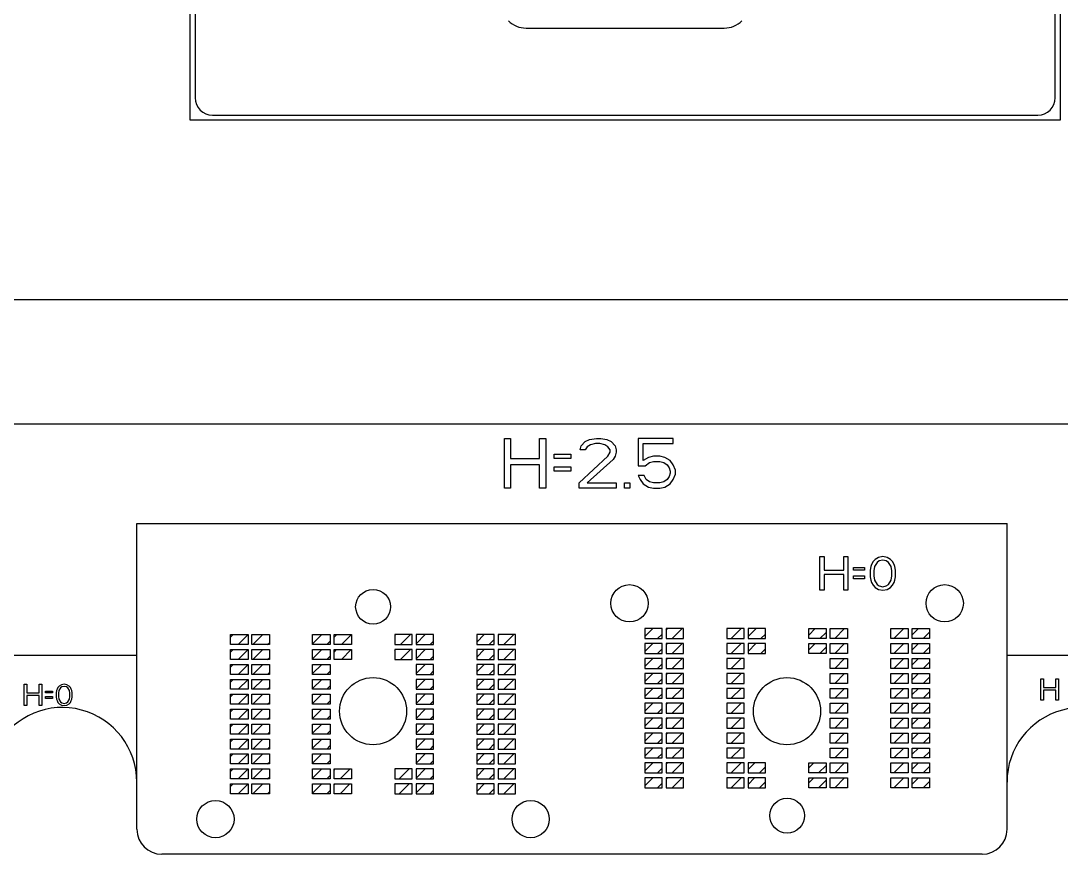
# Model space of a CAD drawing. Header units: millimetres. Extents: x 0 to 420, y 0 to 297.
# Drawn here: x 121.19 to 163.04, y 127.96 to 161.47 of the extents above; entities that cross this region are included whole.
import ezdxf

# ---------------------------------------------------------------- set-up
doc = ezdxf.new("R2010")
doc.units = ezdxf.units.MM
doc.header["$LTSCALE"] = 23.1
doc.layers.add('ASSEM_MEM', color=7, linetype='CONTINUOUS')

msp = doc.modelspace()

# ---------------------------------------------------------------- linework, layer by layer
at = {"layer": 'ASSEM_MEM', "color": 7, "linetype": 'CONTINUOUS'}
for p, q in [((128, 157.475), (128, 192.475)), ((163, 192.475), (163, 157.475)), ((162.8, 158.375), (162.8, 191.575)), ((128.2, 189.986), (128.2, 158.375)), ((141.514, 161.175), (149.487, 161.175)), ((163, 157.475), (128, 157.475)), ((128.9, 157.675), (162.1, 157.675)), ((125.86, 128.955), (125.86, 130.481)), ((160.86, 128.955), (160.86, 130.481)), ((159.86, 127.955), (126.86, 127.955))]:
    msp.add_line(p, q, dxfattribs=at)
at = {"layer": 'ASSEM_MEM', "color": 4, "linetype": 'CONTINUOUS'}
for p, q in [((111.36, 150.255), (181.36, 150.255)), ((120.26, 145.255), (166.46, 145.255)), ((140.644, 144.678), (140.894, 144.678)), ((140.644, 142.678), (140.644, 144.678)), ((140.894, 144.678), (140.894, 143.87)), ((142.06, 144.678), (142.31, 144.678)), ((142.06, 143.87), (142.06, 144.678)), ((142.31, 144.678), (142.31, 142.678)), ((143.685, 144.21), (143.727, 144.381)), ((143.727, 144.381), (143.894, 144.551)), ((143.894, 144.551), (144.06, 144.636)), ((144.102, 144.423), (143.977, 144.338)), ((144.06, 144.636), (144.352, 144.678)), ((144.31, 144.466), (144.102, 144.423)), ((144.477, 144.466), (144.31, 144.466)), ((144.352, 144.678), (144.519, 144.678)), ((144.685, 144.423), (144.477, 144.466)), ((144.519, 144.678), (144.769, 144.636)), ((144.81, 144.338), (144.685, 144.423)), ((144.769, 144.636), (144.935, 144.551)), ((144.935, 144.551), (145.102, 144.381)), ((145.102, 144.381), (145.144, 144.21)), ((147.435, 144.678), (146.019, 144.678)), ((146.019, 144.678), (146.019, 143.572)), ((146.227, 144.466), (147.435, 144.466)), ((146.227, 143.785), (146.227, 144.466)), ((147.435, 144.466), (147.435, 144.678)), ((142.644, 144.04), (143.31, 144.04)), ((142.644, 143.87), (142.644, 144.04)), ((143.31, 144.04), (143.31, 143.87)), ((143.894, 144.21), (143.685, 144.21)), ((143.977, 144.338), (143.894, 144.21)), ((144.894, 144.21), (144.81, 144.338)), ((144.81, 143.955), (144.894, 144.125)), ((144.894, 144.125), (144.894, 144.21)), ((145.144, 144.125), (145.102, 143.955)), ((145.144, 144.21), (145.144, 144.125)), ((140.894, 143.87), (142.06, 143.87)), ((142.06, 143.615), (140.894, 143.615)), ((140.894, 143.615), (140.894, 142.678)), ((142.06, 142.678), (142.06, 143.615)), ((143.31, 143.87), (142.644, 143.87)), ((143.644, 142.891), (144.81, 143.955)), ((145.019, 143.827), (143.977, 142.891)), ((145.102, 143.955), (145.019, 143.827)), ((146.019, 143.572), (146.31, 143.572)), ((146.435, 143.912), (146.227, 143.785)), ((146.31, 143.572), (146.477, 143.7)), ((146.644, 143.955), (146.435, 143.912)), ((146.477, 143.7), (146.644, 143.742)), ((146.894, 143.955), (146.644, 143.955)), ((146.644, 143.742), (146.894, 143.742)), ((147.102, 143.912), (146.894, 143.955)), ((146.894, 143.742), (147.06, 143.7)), ((147.06, 143.7), (147.185, 143.615)), ((147.31, 143.785), (147.102, 143.912)), ((147.185, 143.615), (147.269, 143.487)), ((147.435, 143.615), (147.31, 143.785)), ((147.519, 143.402), (147.435, 143.615)), ((142.644, 143.529), (143.31, 143.529)), ((142.644, 143.359), (142.644, 143.529)), ((143.31, 143.359), (142.644, 143.359)), ((143.31, 143.529), (143.31, 143.359)), ((146.269, 143.189), (146.019, 143.189)), ((146.019, 143.189), (146.102, 143.019)), ((146.352, 143.019), (146.269, 143.189)), ((147.269, 143.146), (147.185, 143.019)), ((147.269, 143.487), (147.31, 143.359)), ((147.31, 143.274), (147.269, 143.146)), ((147.31, 143.359), (147.31, 143.274)), ((147.435, 143.019), (147.519, 143.232)), ((147.519, 143.232), (147.519, 143.402)), ((143.644, 142.678), (143.644, 142.891)), ((143.977, 142.891), (145.144, 142.891)), ((145.144, 142.891), (145.144, 142.678)), ((145.477, 142.891), (145.685, 142.891)), ((145.477, 142.678), (145.477, 142.891)), ((145.685, 142.891), (145.685, 142.678)), ((146.102, 143.019), (146.227, 142.849)), ((146.227, 142.849), (146.435, 142.721)), ((146.477, 142.934), (146.352, 143.019)), ((146.435, 142.721), (146.644, 142.678)), ((146.644, 142.891), (146.477, 142.934)), ((146.894, 142.891), (146.644, 142.891)), ((147.06, 142.934), (146.894, 142.891)), ((146.894, 142.678), (147.102, 142.721)), ((147.185, 143.019), (147.06, 142.934)), ((147.102, 142.721), (147.31, 142.849)), ((147.31, 142.849), (147.435, 143.019)), ((140.894, 142.678), (140.644, 142.678)), ((142.31, 142.678), (142.06, 142.678)), ((145.144, 142.678), (143.644, 142.678)), ((145.685, 142.678), (145.477, 142.678)), ((146.644, 142.678), (146.894, 142.678)), ((125.86, 141.255), (160.86, 141.255)), ((125.86, 130.481), (125.86, 141.255)), ((160.86, 130.481), (160.86, 141.255)), ((146.985, 137.025), (146.285, 137.025)), ((146.285, 137.025), (146.285, 136.625)), ((146.985, 136.625), (146.985, 137.025)), ((147.845, 137.025), (147.145, 137.025)), ((147.145, 137.025), (147.145, 136.625)), ((147.845, 136.625), (147.845, 137.025)), ((150.285, 137.025), (149.585, 137.025)), ((149.585, 137.025), (149.585, 136.625)), ((150.285, 136.625), (150.285, 137.025)), ((151.145, 137.025), (150.445, 137.025)), ((150.445, 137.025), (150.445, 136.625)), ((151.145, 136.625), (151.145, 137.025)), ((152.885, 137.025), (153.585, 137.025)), ((152.885, 136.625), (152.885, 137.025)), ((153.585, 137.025), (153.585, 136.625)), ((153.745, 137.025), (154.445, 137.025)), ((153.745, 136.625), (153.745, 137.025)), ((154.445, 137.025), (154.445, 136.625)), ((156.185, 137.025), (156.885, 137.025)), ((156.185, 136.625), (156.185, 137.025)), ((156.885, 137.025), (156.885, 136.625)), ((157.045, 137.025), (157.745, 137.025)), ((157.045, 136.625), (157.045, 137.025)), ((157.745, 137.025), (157.745, 136.625)), ((129.63, 136.785), (130.33, 136.785)), ((129.63, 136.385), (129.63, 136.785)), ((130.33, 136.785), (130.33, 136.385)), ((130.49, 136.785), (131.19, 136.785)), ((130.49, 136.385), (130.49, 136.785)), ((131.19, 136.785), (131.19, 136.385)), ((132.93, 136.785), (133.63, 136.785)), ((132.93, 136.385), (132.93, 136.785)), ((133.63, 136.785), (133.63, 136.385)), ((133.79, 136.785), (134.49, 136.785)), ((133.79, 136.385), (133.79, 136.785)), ((134.49, 136.785), (134.49, 136.385)), ((136.93, 136.785), (136.23, 136.785)), ((136.23, 136.785), (136.23, 136.385)), ((136.93, 136.385), (136.93, 136.785)), ((137.79, 136.785), (137.09, 136.785)), ((137.09, 136.785), (137.09, 136.385)), ((137.79, 136.385), (137.79, 136.785)), ((140.23, 136.785), (139.53, 136.785)), ((139.53, 136.785), (139.53, 136.385)), ((140.23, 136.385), (140.23, 136.785)), ((141.09, 136.785), (140.39, 136.785)), ((140.39, 136.785), (140.39, 136.385)), ((141.09, 136.385), (141.09, 136.785)), ((146.285, 136.625), (146.985, 136.625)), ((147.145, 136.625), (147.845, 136.625)), ((149.585, 136.625), (150.285, 136.625)), ((150.445, 136.625), (151.145, 136.625)), ((153.585, 136.625), (152.885, 136.625)), ((154.445, 136.625), (153.745, 136.625)), ((156.885, 136.625), (156.185, 136.625)), ((157.745, 136.625), (157.045, 136.625)), ((130.33, 136.385), (129.63, 136.385)), ((129.63, 136.185), (130.33, 136.185)), ((129.63, 135.785), (129.63, 136.185)), ((130.33, 136.185), (130.33, 135.785)), ((131.19, 136.385), (130.49, 136.385)), ((130.49, 136.185), (131.19, 136.185)), ((130.49, 135.785), (130.49, 136.185)), ((131.19, 136.185), (131.19, 135.785)), ((133.63, 136.385), (132.93, 136.385)), ((132.93, 136.185), (133.63, 136.185)), ((132.93, 135.785), (132.93, 136.185)), ((133.63, 136.185), (133.63, 135.785)), ((134.49, 136.385), (133.79, 136.385)), ((133.79, 136.185), (134.49, 136.185)), ((133.79, 135.785), (133.79, 136.185)), ((134.49, 136.185), (134.49, 135.785)), ((136.23, 136.385), (136.93, 136.385)), ((136.93, 136.185), (136.23, 136.185)), ((136.23, 136.185), (136.23, 135.785)), ((136.93, 135.785), (136.93, 136.185)), ((137.09, 136.385), (137.79, 136.385)), ((137.79, 136.185), (137.09, 136.185)), ((137.09, 136.185), (137.09, 135.785)), ((137.79, 135.785), (137.79, 136.185)), ((139.53, 136.385), (140.23, 136.385)), ((140.23, 136.185), (139.53, 136.185)), ((139.53, 136.185), (139.53, 135.785)), ((140.23, 135.785), (140.23, 136.185)), ((140.39, 136.385), (141.09, 136.385)), ((141.09, 136.185), (140.39, 136.185)), ((140.39, 136.185), (140.39, 135.785)), ((141.09, 135.785), (141.09, 136.185)), ((146.985, 136.425), (146.285, 136.425)), ((146.285, 136.425), (146.285, 136.025)), ((146.285, 136.025), (146.985, 136.025)), ((146.985, 136.025), (146.985, 136.425)), ((147.845, 136.425), (147.145, 136.425)), ((147.145, 136.425), (147.145, 136.025)), ((147.145, 136.025), (147.845, 136.025)), ((147.845, 136.025), (147.845, 136.425)), ((150.285, 136.425), (149.585, 136.425)), ((149.585, 136.425), (149.585, 136.025)), ((149.585, 136.025), (150.285, 136.025)), ((150.285, 136.025), (150.285, 136.425)), ((151.145, 136.425), (150.445, 136.425)), ((150.445, 136.425), (150.445, 136.025)), ((150.445, 136.025), (151.145, 136.025)), ((151.145, 136.025), (151.145, 136.425)), ((152.885, 136.425), (153.585, 136.425)), ((152.885, 136.025), (152.885, 136.425)), ((153.585, 136.025), (152.885, 136.025)), ((153.585, 136.425), (153.585, 136.025)), ((153.745, 136.425), (154.445, 136.425)), ((153.745, 136.025), (153.745, 136.425)), ((154.445, 136.025), (153.745, 136.025)), ((154.445, 136.425), (154.445, 136.025)), ((156.185, 136.425), (156.885, 136.425)), ((156.185, 136.025), (156.185, 136.425)), ((156.885, 136.025), (156.185, 136.025)), ((156.885, 136.425), (156.885, 136.025)), ((157.045, 136.425), (157.745, 136.425)), ((157.045, 136.025), (157.045, 136.425)), ((157.745, 136.025), (157.045, 136.025)), ((157.745, 136.425), (157.745, 136.025)), ((114.071, 135.955), (125.86, 135.955)), ((130.33, 135.785), (129.63, 135.785)), ((131.19, 135.785), (130.49, 135.785)), ((133.63, 135.785), (132.93, 135.785)), ((134.49, 135.785), (133.79, 135.785)), ((136.23, 135.785), (136.93, 135.785)), ((137.09, 135.785), (137.79, 135.785)), ((139.53, 135.785), (140.23, 135.785)), ((140.39, 135.785), (141.09, 135.785)), ((146.985, 135.825), (146.285, 135.825)), ((146.285, 135.825), (146.285, 135.425)), ((146.985, 135.425), (146.985, 135.825)), ((147.845, 135.825), (147.145, 135.825)), ((147.145, 135.825), (147.145, 135.425)), ((147.845, 135.425), (147.845, 135.825)), ((150.285, 135.825), (149.585, 135.825)), ((149.585, 135.825), (149.585, 135.425)), ((150.285, 135.425), (150.285, 135.825)), ((153.745, 135.825), (154.445, 135.825)), ((153.745, 135.425), (153.745, 135.825)), ((154.445, 135.825), (154.445, 135.425)), ((156.185, 135.825), (156.885, 135.825)), ((156.185, 135.425), (156.185, 135.825)), ((156.885, 135.825), (156.885, 135.425)), ((157.045, 135.825), (157.745, 135.825)), ((157.045, 135.425), (157.045, 135.825)), ((157.745, 135.825), (157.745, 135.425)), ((160.86, 135.955), (171.393, 135.955)), ((129.63, 135.585), (130.33, 135.585)), ((129.63, 135.185), (129.63, 135.585)), ((130.33, 135.185), (129.63, 135.185)), ((130.33, 135.585), (130.33, 135.185)), ((130.49, 135.585), (131.19, 135.585)), ((130.49, 135.185), (130.49, 135.585)), ((131.19, 135.185), (130.49, 135.185)), ((131.19, 135.585), (131.19, 135.185)), ((132.93, 135.585), (133.63, 135.585)), ((132.93, 135.185), (132.93, 135.585)), ((133.63, 135.185), (132.93, 135.185)), ((133.63, 135.585), (133.63, 135.185)), ((137.79, 135.585), (137.09, 135.585)), ((137.09, 135.585), (137.09, 135.185)), ((137.09, 135.185), (137.79, 135.185)), ((137.79, 135.185), (137.79, 135.585)), ((140.23, 135.585), (139.53, 135.585)), ((139.53, 135.585), (139.53, 135.185)), ((139.53, 135.185), (140.23, 135.185)), ((140.23, 135.185), (140.23, 135.585)), ((141.09, 135.585), (140.39, 135.585)), ((140.39, 135.585), (140.39, 135.185)), ((140.39, 135.185), (141.09, 135.185)), ((141.09, 135.185), (141.09, 135.585)), ((146.285, 135.425), (146.985, 135.425)), ((146.985, 135.225), (146.285, 135.225)), ((146.285, 135.225), (146.285, 134.825)), ((146.985, 134.825), (146.985, 135.225)), ((147.145, 135.425), (147.845, 135.425)), ((147.845, 135.225), (147.145, 135.225)), ((147.145, 135.225), (147.145, 134.825)), ((147.845, 134.825), (147.845, 135.225)), ((149.585, 135.425), (150.285, 135.425)), ((150.285, 135.225), (149.585, 135.225)), ((149.585, 135.225), (149.585, 134.825)), ((150.285, 134.825), (150.285, 135.225)), ((154.445, 135.425), (153.745, 135.425)), ((153.745, 135.225), (154.445, 135.225)), ((153.745, 134.825), (153.745, 135.225)), ((154.445, 135.225), (154.445, 134.825)), ((156.885, 135.425), (156.185, 135.425)), ((156.185, 135.225), (156.885, 135.225)), ((156.185, 134.825), (156.185, 135.225)), ((156.885, 135.225), (156.885, 134.825)), ((157.745, 135.425), (157.045, 135.425)), ((157.045, 135.225), (157.745, 135.225)), ((157.045, 134.825), (157.045, 135.225)), ((157.745, 135.225), (157.745, 134.825)), ((121.323, 134.79), (121.43, 134.79)), ((121.323, 133.93), (121.323, 134.79)), ((121.43, 134.79), (121.43, 134.442)), ((121.932, 134.79), (122.039, 134.79)), ((121.932, 134.442), (121.932, 134.79)), ((122.039, 134.79), (122.039, 133.93)), ((122.828, 134.771), (122.738, 134.717)), ((122.935, 134.79), (122.828, 134.771)), ((123.043, 134.771), (122.935, 134.79)), ((123.132, 134.717), (123.043, 134.771)), ((129.63, 134.985), (130.33, 134.985)), ((129.63, 134.585), (129.63, 134.985)), ((130.33, 134.985), (130.33, 134.585)), ((130.49, 134.985), (131.19, 134.985)), ((130.49, 134.585), (130.49, 134.985)), ((131.19, 134.985), (131.19, 134.585)), ((132.93, 134.985), (133.63, 134.985)), ((132.93, 134.585), (132.93, 134.985)), ((133.63, 134.985), (133.63, 134.585)), ((137.79, 134.985), (137.09, 134.985)), ((137.09, 134.985), (137.09, 134.585)), ((137.79, 134.585), (137.79, 134.985)), ((140.23, 134.985), (139.53, 134.985)), ((139.53, 134.985), (139.53, 134.585)), ((140.23, 134.585), (140.23, 134.985)), ((141.09, 134.985), (140.39, 134.985)), ((140.39, 134.985), (140.39, 134.585)), ((141.09, 134.585), (141.09, 134.985)), ((146.285, 134.825), (146.985, 134.825)), ((147.145, 134.825), (147.845, 134.825)), ((149.585, 134.825), (150.285, 134.825)), ((154.445, 134.825), (153.745, 134.825)), ((156.885, 134.825), (156.185, 134.825)), ((157.745, 134.825), (157.045, 134.825)), ((162.219, 135.006), (162.326, 135.006)), ((162.219, 134.146), (162.219, 135.006)), ((162.326, 135.006), (162.326, 134.658)), ((162.828, 135.006), (162.935, 135.006)), ((162.828, 134.658), (162.828, 135.006)), ((162.935, 135.006), (162.935, 134.146)), ((121.43, 134.442), (121.932, 134.442)), ((122.183, 134.515), (122.469, 134.515)), ((122.183, 134.442), (122.183, 134.515)), ((122.469, 134.442), (122.183, 134.442)), ((122.469, 134.515), (122.469, 134.442)), ((122.63, 134.534), (122.613, 134.442)), ((122.613, 134.442), (122.613, 134.277)), ((122.648, 134.588), (122.63, 134.534)), ((122.684, 134.662), (122.648, 134.588)), ((122.738, 134.717), (122.684, 134.662)), ((122.72, 134.534), (122.702, 134.424)), ((122.702, 134.424), (122.702, 134.296)), ((122.792, 134.643), (122.72, 134.534)), ((122.845, 134.68), (122.792, 134.643)), ((122.935, 134.698), (122.845, 134.68)), ((123.025, 134.68), (122.935, 134.698)), ((123.078, 134.643), (123.025, 134.68)), ((123.15, 134.534), (123.078, 134.643)), ((123.186, 134.662), (123.132, 134.717)), ((123.168, 134.424), (123.15, 134.534)), ((123.168, 134.296), (123.168, 134.424)), ((123.222, 134.588), (123.186, 134.662)), ((123.24, 134.534), (123.222, 134.588)), ((123.258, 134.442), (123.24, 134.534)), ((123.258, 134.277), (123.258, 134.442)), ((130.33, 134.585), (129.63, 134.585)), ((129.63, 134.385), (130.33, 134.385)), ((129.63, 133.985), (129.63, 134.385)), ((130.33, 134.385), (130.33, 133.985)), ((131.19, 134.585), (130.49, 134.585)), ((130.49, 134.385), (131.19, 134.385)), ((130.49, 133.985), (130.49, 134.385)), ((131.19, 134.385), (131.19, 133.985)), ((133.63, 134.585), (132.93, 134.585)), ((132.93, 134.385), (133.63, 134.385)), ((132.93, 133.985), (132.93, 134.385)), ((133.63, 134.385), (133.63, 133.985)), ((137.09, 134.585), (137.79, 134.585)), ((137.79, 134.385), (137.09, 134.385)), ((137.09, 134.385), (137.09, 133.985)), ((137.79, 133.985), (137.79, 134.385)), ((139.53, 134.585), (140.23, 134.585)), ((140.23, 134.385), (139.53, 134.385)), ((139.53, 134.385), (139.53, 133.985)), ((140.23, 133.985), (140.23, 134.385)), ((140.39, 134.585), (141.09, 134.585)), ((141.09, 134.385), (140.39, 134.385)), ((140.39, 134.385), (140.39, 133.985)), ((141.09, 133.985), (141.09, 134.385)), ((146.985, 134.625), (146.285, 134.625)), ((146.285, 134.625), (146.285, 134.225)), ((146.985, 134.225), (146.985, 134.625)), ((147.845, 134.625), (147.145, 134.625)), ((147.145, 134.625), (147.145, 134.225)), ((147.845, 134.225), (147.845, 134.625)), ((150.285, 134.625), (149.585, 134.625)), ((149.585, 134.625), (149.585, 134.225)), ((150.285, 134.225), (150.285, 134.625)), ((153.745, 134.625), (154.445, 134.625)), ((153.745, 134.225), (153.745, 134.625)), ((154.445, 134.625), (154.445, 134.225)), ((156.185, 134.625), (156.885, 134.625)), ((156.185, 134.225), (156.185, 134.625)), ((156.885, 134.625), (156.885, 134.225)), ((157.045, 134.625), (157.745, 134.625)), ((157.045, 134.225), (157.045, 134.625)), ((157.745, 134.625), (157.745, 134.225)), ((162.326, 134.658), (162.828, 134.658)), ((162.828, 134.548), (162.326, 134.548)), ((162.326, 134.548), (162.326, 134.146)), ((162.828, 134.146), (162.828, 134.548)), ((121.43, 133.93), (121.323, 133.93)), ((121.932, 134.332), (121.43, 134.332)), ((121.43, 134.332), (121.43, 133.93)), ((121.932, 133.93), (121.932, 134.332)), ((122.039, 133.93), (121.932, 133.93)), ((122.183, 134.296), (122.469, 134.296)), ((122.183, 134.222), (122.183, 134.296)), ((122.469, 134.222), (122.183, 134.222)), ((122.469, 134.296), (122.469, 134.222)), ((122.613, 134.277), (122.63, 134.186)), ((122.63, 134.186), (122.648, 134.131)), ((122.648, 134.131), (122.684, 134.058)), ((122.684, 134.058), (122.738, 134.003)), ((122.702, 134.296), (122.72, 134.186)), ((122.72, 134.186), (122.792, 134.076)), ((122.738, 134.003), (122.828, 133.948)), ((122.792, 134.076), (122.845, 134.04)), ((122.828, 133.948), (122.935, 133.93)), ((122.845, 134.04), (122.935, 134.021)), ((122.935, 134.021), (123.025, 134.04)), ((122.935, 133.93), (123.043, 133.948)), ((123.025, 134.04), (123.078, 134.076)), ((123.043, 133.948), (123.132, 134.003)), ((123.078, 134.076), (123.15, 134.186)), ((123.132, 134.003), (123.186, 134.058)), ((123.15, 134.186), (123.168, 134.296)), ((123.186, 134.058), (123.222, 134.131)), ((123.222, 134.131), (123.24, 134.186)), ((123.24, 134.186), (123.258, 134.277)), ((130.33, 133.985), (129.63, 133.985)), ((131.19, 133.985), (130.49, 133.985)), ((133.63, 133.985), (132.93, 133.985)), ((137.09, 133.985), (137.79, 133.985)), ((139.53, 133.985), (140.23, 133.985)), ((140.39, 133.985), (141.09, 133.985)), ((146.285, 134.225), (146.985, 134.225)), ((146.985, 134.025), (146.285, 134.025)), ((146.285, 134.025), (146.285, 133.625)), ((146.985, 133.625), (146.985, 134.025)), ((147.145, 134.225), (147.845, 134.225)), ((147.845, 134.025), (147.145, 134.025)), ((147.145, 134.025), (147.145, 133.625)), ((147.845, 133.625), (147.845, 134.025)), ((149.585, 134.225), (150.285, 134.225)), ((150.285, 134.025), (149.585, 134.025)), ((149.585, 134.025), (149.585, 133.625)), ((150.285, 133.625), (150.285, 134.025)), ((154.445, 134.225), (153.745, 134.225)), ((153.745, 134.025), (154.445, 134.025)), ((153.745, 133.625), (153.745, 134.025)), ((154.445, 134.025), (154.445, 133.625)), ((156.885, 134.225), (156.185, 134.225)), ((156.185, 134.025), (156.885, 134.025)), ((156.185, 133.625), (156.185, 134.025)), ((156.885, 134.025), (156.885, 133.625)), ((157.745, 134.225), (157.045, 134.225)), ((157.045, 134.025), (157.745, 134.025)), ((157.045, 133.625), (157.045, 134.025)), ((157.745, 134.025), (157.745, 133.625)), ((162.326, 134.146), (162.219, 134.146)), ((162.935, 134.146), (162.828, 134.146)), ((129.63, 133.785), (130.33, 133.785)), ((129.63, 133.385), (129.63, 133.785)), ((130.33, 133.785), (130.33, 133.385)), ((130.49, 133.785), (131.19, 133.785)), ((130.49, 133.385), (130.49, 133.785)), ((131.19, 133.785), (131.19, 133.385)), ((132.93, 133.785), (133.63, 133.785)), ((132.93, 133.385), (132.93, 133.785)), ((133.63, 133.785), (133.63, 133.385)), ((137.79, 133.785), (137.09, 133.785)), ((137.09, 133.785), (137.09, 133.385)), ((137.79, 133.385), (137.79, 133.785)), ((140.23, 133.785), (139.53, 133.785)), ((139.53, 133.785), (139.53, 133.385)), ((140.23, 133.385), (140.23, 133.785)), ((141.09, 133.785), (140.39, 133.785)), ((140.39, 133.785), (140.39, 133.385)), ((141.09, 133.385), (141.09, 133.785)), ((146.285, 133.625), (146.985, 133.625)), ((147.145, 133.625), (147.845, 133.625)), ((149.585, 133.625), (150.285, 133.625)), ((154.445, 133.625), (153.745, 133.625)), ((156.885, 133.625), (156.185, 133.625)), ((157.745, 133.625), (157.045, 133.625)), ((130.33, 133.385), (129.63, 133.385)), ((129.63, 133.185), (130.33, 133.185)), ((129.63, 132.785), (129.63, 133.185)), ((130.33, 133.185), (130.33, 132.785)), ((131.19, 133.385), (130.49, 133.385)), ((130.49, 133.185), (131.19, 133.185)), ((130.49, 132.785), (130.49, 133.185)), ((131.19, 133.185), (131.19, 132.785)), ((133.63, 133.385), (132.93, 133.385)), ((132.93, 133.185), (133.63, 133.185)), ((132.93, 132.785), (132.93, 133.185)), ((133.63, 133.185), (133.63, 132.785)), ((137.09, 133.385), (137.79, 133.385)), ((137.79, 133.185), (137.09, 133.185)), ((137.09, 133.185), (137.09, 132.785)), ((137.79, 132.785), (137.79, 133.185)), ((139.53, 133.385), (140.23, 133.385)), ((140.23, 133.185), (139.53, 133.185)), ((139.53, 133.185), (139.53, 132.785)), ((140.23, 132.785), (140.23, 133.185)), ((140.39, 133.385), (141.09, 133.385)), ((141.09, 133.185), (140.39, 133.185)), ((140.39, 133.185), (140.39, 132.785)), ((141.09, 132.785), (141.09, 133.185)), ((146.985, 133.425), (146.285, 133.425)), ((146.285, 133.425), (146.285, 133.025)), ((146.985, 133.025), (146.985, 133.425)), ((147.845, 133.425), (147.145, 133.425)), ((147.145, 133.425), (147.145, 133.025)), ((147.845, 133.025), (147.845, 133.425)), ((150.285, 133.425), (149.585, 133.425)), ((149.585, 133.425), (149.585, 133.025)), ((150.285, 133.025), (150.285, 133.425)), ((153.745, 133.425), (154.445, 133.425)), ((153.745, 133.025), (153.745, 133.425)), ((154.445, 133.425), (154.445, 133.025)), ((156.185, 133.425), (156.885, 133.425)), ((156.185, 133.025), (156.185, 133.425)), ((156.885, 133.425), (156.885, 133.025)), ((157.045, 133.425), (157.745, 133.425)), ((157.045, 133.025), (157.045, 133.425)), ((157.745, 133.425), (157.745, 133.025)), ((130.33, 132.785), (129.63, 132.785)), ((131.19, 132.785), (130.49, 132.785)), ((133.63, 132.785), (132.93, 132.785)), ((137.09, 132.785), (137.79, 132.785)), ((139.53, 132.785), (140.23, 132.785)), ((140.39, 132.785), (141.09, 132.785)), ((146.285, 133.025), (146.985, 133.025)), ((146.985, 132.825), (146.285, 132.825)), ((146.285, 132.825), (146.285, 132.425)), ((146.985, 132.425), (146.985, 132.825)), ((147.145, 133.025), (147.845, 133.025)), ((147.845, 132.825), (147.145, 132.825)), ((147.145, 132.825), (147.145, 132.425)), ((147.845, 132.425), (147.845, 132.825)), ((149.585, 133.025), (150.285, 133.025)), ((150.285, 132.825), (149.585, 132.825)), ((149.585, 132.825), (149.585, 132.425)), ((150.285, 132.425), (150.285, 132.825)), ((154.445, 133.025), (153.745, 133.025)), ((153.745, 132.825), (154.445, 132.825)), ((153.745, 132.425), (153.745, 132.825)), ((154.445, 132.825), (154.445, 132.425)), ((156.885, 133.025), (156.185, 133.025)), ((156.185, 132.825), (156.885, 132.825)), ((156.185, 132.425), (156.185, 132.825)), ((156.885, 132.825), (156.885, 132.425)), ((157.745, 133.025), (157.045, 133.025)), ((157.045, 132.825), (157.745, 132.825)), ((157.045, 132.425), (157.045, 132.825)), ((157.745, 132.825), (157.745, 132.425)), ((129.63, 132.585), (130.33, 132.585)), ((129.63, 132.185), (129.63, 132.585)), ((130.33, 132.585), (130.33, 132.185)), ((130.49, 132.585), (131.19, 132.585)), ((130.49, 132.185), (130.49, 132.585)), ((131.19, 132.585), (131.19, 132.185)), ((132.93, 132.585), (133.63, 132.585)), ((132.93, 132.185), (132.93, 132.585)), ((133.63, 132.585), (133.63, 132.185)), ((137.79, 132.585), (137.09, 132.585)), ((137.09, 132.585), (137.09, 132.185)), ((137.79, 132.185), (137.79, 132.585)), ((140.23, 132.585), (139.53, 132.585)), ((139.53, 132.585), (139.53, 132.185)), ((140.23, 132.185), (140.23, 132.585)), ((141.09, 132.585), (140.39, 132.585)), ((140.39, 132.585), (140.39, 132.185)), ((141.09, 132.185), (141.09, 132.585)), ((146.285, 132.425), (146.985, 132.425)), ((147.145, 132.425), (147.845, 132.425)), ((149.585, 132.425), (150.285, 132.425)), ((154.445, 132.425), (153.745, 132.425)), ((156.885, 132.425), (156.185, 132.425)), ((157.745, 132.425), (157.045, 132.425)), ((130.33, 132.185), (129.63, 132.185)), ((129.63, 131.985), (130.33, 131.985)), ((129.63, 131.585), (129.63, 131.985)), ((130.33, 131.985), (130.33, 131.585)), ((131.19, 132.185), (130.49, 132.185)), ((130.49, 131.985), (131.19, 131.985)), ((130.49, 131.585), (130.49, 131.985)), ((131.19, 131.985), (131.19, 131.585)), ((133.63, 132.185), (132.93, 132.185)), ((132.93, 131.985), (133.63, 131.985)), ((132.93, 131.585), (132.93, 131.985)), ((133.63, 131.985), (133.63, 131.585)), ((137.09, 132.185), (137.79, 132.185)), ((137.79, 131.985), (137.09, 131.985)), ((137.09, 131.985), (137.09, 131.585)), ((137.79, 131.585), (137.79, 131.985)), ((139.53, 132.185), (140.23, 132.185)), ((140.23, 131.985), (139.53, 131.985)), ((139.53, 131.985), (139.53, 131.585)), ((140.23, 131.585), (140.23, 131.985)), ((140.39, 132.185), (141.09, 132.185)), ((141.09, 131.985), (140.39, 131.985)), ((140.39, 131.985), (140.39, 131.585)), ((141.09, 131.585), (141.09, 131.985)), ((146.985, 132.225), (146.285, 132.225)), ((146.285, 132.225), (146.285, 131.825)), ((146.285, 131.825), (146.985, 131.825)), ((146.985, 131.825), (146.985, 132.225)), ((147.845, 132.225), (147.145, 132.225)), ((147.145, 132.225), (147.145, 131.825)), ((147.145, 131.825), (147.845, 131.825)), ((147.845, 131.825), (147.845, 132.225)), ((150.285, 132.225), (149.585, 132.225)), ((149.585, 132.225), (149.585, 131.825)), ((149.585, 131.825), (150.285, 131.825)), ((150.285, 131.825), (150.285, 132.225)), ((153.745, 132.225), (154.445, 132.225)), ((153.745, 131.825), (153.745, 132.225)), ((154.445, 131.825), (153.745, 131.825)), ((154.445, 132.225), (154.445, 131.825)), ((156.185, 132.225), (156.885, 132.225)), ((156.185, 131.825), (156.185, 132.225)), ((156.885, 131.825), (156.185, 131.825)), ((156.885, 132.225), (156.885, 131.825)), ((157.045, 132.225), (157.745, 132.225)), ((157.045, 131.825), (157.045, 132.225)), ((157.745, 131.825), (157.045, 131.825)), ((157.745, 132.225), (157.745, 131.825)), ((130.33, 131.585), (129.63, 131.585)), ((131.19, 131.585), (130.49, 131.585)), ((133.63, 131.585), (132.93, 131.585)), ((137.09, 131.585), (137.79, 131.585)), ((139.53, 131.585), (140.23, 131.585)), ((140.39, 131.585), (141.09, 131.585)), ((146.985, 131.625), (146.285, 131.625)), ((146.285, 131.625), (146.285, 131.225)), ((146.985, 131.225), (146.985, 131.625)), ((147.845, 131.625), (147.145, 131.625)), ((147.145, 131.625), (147.145, 131.225)), ((147.845, 131.225), (147.845, 131.625)), ((150.285, 131.625), (149.585, 131.625)), ((149.585, 131.625), (149.585, 131.225)), ((150.285, 131.225), (150.285, 131.625)), ((151.145, 131.625), (150.445, 131.625)), ((150.445, 131.625), (150.445, 131.225)), ((151.145, 131.225), (151.145, 131.625)), ((152.885, 131.625), (153.585, 131.625)), ((152.885, 131.225), (152.885, 131.625)), ((153.585, 131.625), (153.585, 131.225)), ((153.745, 131.625), (154.445, 131.625)), ((153.745, 131.225), (153.745, 131.625)), ((154.445, 131.625), (154.445, 131.225)), ((156.185, 131.625), (156.885, 131.625)), ((156.185, 131.225), (156.185, 131.625)), ((156.885, 131.625), (156.885, 131.225)), ((157.045, 131.625), (157.745, 131.625)), ((157.045, 131.225), (157.045, 131.625)), ((157.745, 131.625), (157.745, 131.225)), ((129.63, 131.385), (130.33, 131.385)), ((129.63, 130.985), (129.63, 131.385)), ((130.33, 131.385), (130.33, 130.985)), ((130.49, 131.385), (131.19, 131.385)), ((130.49, 130.985), (130.49, 131.385)), ((131.19, 131.385), (131.19, 130.985)), ((132.93, 131.385), (133.63, 131.385)), ((132.93, 130.985), (132.93, 131.385)), ((133.63, 131.385), (133.63, 130.985)), ((133.79, 131.385), (134.49, 131.385)), ((133.79, 130.985), (133.79, 131.385)), ((134.49, 131.385), (134.49, 130.985)), ((136.93, 131.385), (136.23, 131.385)), ((136.23, 131.385), (136.23, 130.985)), ((136.93, 130.985), (136.93, 131.385)), ((137.79, 131.385), (137.09, 131.385)), ((137.09, 131.385), (137.09, 130.985)), ((137.79, 130.985), (137.79, 131.385)), ((140.23, 131.385), (139.53, 131.385)), ((139.53, 131.385), (139.53, 130.985)), ((140.23, 130.985), (140.23, 131.385)), ((141.09, 131.385), (140.39, 131.385)), ((140.39, 131.385), (140.39, 130.985)), ((141.09, 130.985), (141.09, 131.385)), ((146.285, 131.225), (146.985, 131.225)), ((146.985, 131.025), (146.285, 131.025)), ((146.285, 131.025), (146.285, 130.625)), ((146.985, 130.625), (146.985, 131.025)), ((147.145, 131.225), (147.845, 131.225)), ((147.845, 131.025), (147.145, 131.025)), ((147.145, 131.025), (147.145, 130.625)), ((147.845, 130.625), (147.845, 131.025)), ((149.585, 131.225), (150.285, 131.225)), ((150.285, 131.025), (149.585, 131.025)), ((149.585, 131.025), (149.585, 130.625)), ((150.285, 130.625), (150.285, 131.025)), ((150.445, 131.225), (151.145, 131.225)), ((151.145, 131.025), (150.445, 131.025)), ((150.445, 131.025), (150.445, 130.625)), ((151.145, 130.625), (151.145, 131.025)), ((153.585, 131.225), (152.885, 131.225)), ((152.885, 131.025), (153.585, 131.025)), ((152.885, 130.625), (152.885, 131.025)), ((153.585, 131.025), (153.585, 130.625)), ((154.445, 131.225), (153.745, 131.225)), ((153.745, 131.025), (154.445, 131.025)), ((153.745, 130.625), (153.745, 131.025)), ((154.445, 131.025), (154.445, 130.625)), ((156.885, 131.225), (156.185, 131.225)), ((156.185, 131.025), (156.885, 131.025)), ((156.185, 130.625), (156.185, 131.025)), ((156.885, 131.025), (156.885, 130.625)), ((157.745, 131.225), (157.045, 131.225)), ((157.045, 131.025), (157.745, 131.025)), ((157.045, 130.625), (157.045, 131.025)), ((157.745, 131.025), (157.745, 130.625)), ((130.33, 130.985), (129.63, 130.985)), ((129.63, 130.785), (130.33, 130.785)), ((129.63, 130.385), (129.63, 130.785)), ((130.33, 130.785), (130.33, 130.385)), ((131.19, 130.985), (130.49, 130.985)), ((130.49, 130.785), (131.19, 130.785)), ((130.49, 130.385), (130.49, 130.785)), ((131.19, 130.785), (131.19, 130.385)), ((133.63, 130.985), (132.93, 130.985)), ((132.93, 130.785), (133.63, 130.785)), ((132.93, 130.385), (132.93, 130.785)), ((133.63, 130.785), (133.63, 130.385)), ((134.49, 130.985), (133.79, 130.985)), ((133.79, 130.785), (134.49, 130.785)), ((133.79, 130.385), (133.79, 130.785)), ((134.49, 130.785), (134.49, 130.385)), ((136.23, 130.985), (136.93, 130.985)), ((136.93, 130.785), (136.23, 130.785)), ((136.23, 130.785), (136.23, 130.385)), ((136.93, 130.385), (136.93, 130.785)), ((137.09, 130.985), (137.79, 130.985)), ((137.79, 130.785), (137.09, 130.785)), ((137.09, 130.785), (137.09, 130.385)), ((137.79, 130.385), (137.79, 130.785)), ((139.53, 130.985), (140.23, 130.985)), ((140.23, 130.785), (139.53, 130.785)), ((139.53, 130.785), (139.53, 130.385)), ((140.23, 130.385), (140.23, 130.785)), ((140.39, 130.985), (141.09, 130.985)), ((141.09, 130.785), (140.39, 130.785)), ((140.39, 130.785), (140.39, 130.385)), ((141.09, 130.385), (141.09, 130.785)), ((146.285, 130.625), (146.985, 130.625)), ((147.145, 130.625), (147.845, 130.625)), ((149.585, 130.625), (150.285, 130.625)), ((150.445, 130.625), (151.145, 130.625)), ((153.585, 130.625), (152.885, 130.625)), ((154.445, 130.625), (153.745, 130.625)), ((156.885, 130.625), (156.185, 130.625)), ((157.745, 130.625), (157.045, 130.625)), ((130.33, 130.385), (129.63, 130.385)), ((131.19, 130.385), (130.49, 130.385)), ((133.63, 130.385), (132.93, 130.385)), ((134.49, 130.385), (133.79, 130.385)), ((136.23, 130.385), (136.93, 130.385)), ((137.09, 130.385), (137.79, 130.385)), ((139.53, 130.385), (140.23, 130.385)), ((140.39, 130.385), (141.09, 130.385))]:
    msp.add_line(p, q, dxfattribs=at)
at = {"layer": 'ASSEM_MEM', "color": 40, "linetype": 'CONTINUOUS'}
for p, q in [((153.333, 139.92), (153.502, 139.92)), ((153.333, 138.57), (153.333, 139.92)), ((153.502, 139.92), (153.502, 139.374)), ((154.29, 139.92), (154.458, 139.92)), ((154.29, 139.374), (154.29, 139.92)), ((154.458, 139.92), (154.458, 138.57)), ((155.555, 139.805), (155.471, 139.719)), ((155.696, 139.891), (155.555, 139.805)), ((155.865, 139.92), (155.696, 139.891)), ((155.865, 139.776), (155.724, 139.747)), ((156.033, 139.891), (155.865, 139.92)), ((156.005, 139.747), (155.865, 139.776)), ((156.174, 139.805), (156.033, 139.891)), ((156.258, 139.719), (156.174, 139.805)), ((153.502, 139.374), (154.29, 139.374)), ((154.683, 139.489), (155.133, 139.489)), ((154.683, 139.374), (154.683, 139.489)), ((155.133, 139.374), (154.683, 139.374)), ((155.133, 139.489), (155.133, 139.374)), ((155.386, 139.518), (155.358, 139.374)), ((155.358, 139.374), (155.358, 139.115)), ((155.415, 139.604), (155.386, 139.518)), ((155.471, 139.719), (155.415, 139.604)), ((155.527, 139.518), (155.499, 139.345)), ((155.64, 139.69), (155.527, 139.518)), ((155.724, 139.747), (155.64, 139.69)), ((156.09, 139.69), (156.005, 139.747)), ((156.202, 139.518), (156.09, 139.69)), ((156.23, 139.345), (156.202, 139.518)), ((156.315, 139.604), (156.258, 139.719)), ((156.343, 139.518), (156.315, 139.604)), ((156.371, 139.374), (156.343, 139.518)), ((156.371, 139.115), (156.371, 139.374)), ((154.29, 139.202), (153.502, 139.202)), ((153.502, 139.202), (153.502, 138.57)), ((154.29, 138.57), (154.29, 139.202)), ((154.683, 139.144), (155.133, 139.144)), ((154.683, 139.029), (154.683, 139.144)), ((155.133, 139.029), (154.683, 139.029)), ((155.133, 139.144), (155.133, 139.029)), ((155.358, 139.115), (155.386, 138.972)), ((155.386, 138.972), (155.415, 138.886)), ((155.499, 139.345), (155.499, 139.144)), ((155.499, 139.144), (155.527, 138.972)), ((155.527, 138.972), (155.64, 138.799)), ((156.09, 138.799), (156.202, 138.972)), ((156.202, 138.972), (156.23, 139.144)), ((156.23, 139.144), (156.23, 139.345)), ((156.315, 138.886), (156.343, 138.972)), ((156.343, 138.972), (156.371, 139.115)), ((153.502, 138.57), (153.333, 138.57)), ((154.458, 138.57), (154.29, 138.57)), ((155.415, 138.886), (155.471, 138.771)), ((155.471, 138.771), (155.555, 138.685)), ((155.555, 138.685), (155.696, 138.598)), ((155.64, 138.799), (155.724, 138.742)), ((155.696, 138.598), (155.865, 138.57)), ((155.724, 138.742), (155.865, 138.713)), ((155.865, 138.713), (156.005, 138.742)), ((155.865, 138.57), (156.033, 138.598)), ((156.005, 138.742), (156.09, 138.799)), ((156.033, 138.598), (156.174, 138.685)), ((156.174, 138.685), (156.258, 138.771)), ((156.258, 138.771), (156.315, 138.886))]:
    msp.add_line(p, q, dxfattribs=at)
at = {"layer": 'ASSEM_MEM', "color": 2, "linetype": 'CONTINUOUS'}
for p, q in [((146.285, 136.703), (146.608, 137.025)), ((147.145, 136.969), (147.202, 137.025)), ((147.395, 136.625), (147.795, 137.025)), ((149.771, 136.625), (150.171, 137.025)), ((150.445, 136.703), (150.768, 137.025)), ((152.885, 136.767), (153.143, 137.025)), ((153.337, 136.625), (153.585, 136.873)), ((153.929, 136.625), (154.329, 137.025)), ((156.305, 136.625), (156.705, 137.025)), ((157.045, 136.772), (157.299, 137.025)), ((157.493, 136.625), (157.745, 136.878)), ((129.63, 136.679), (129.736, 136.785)), ((129.93, 136.385), (130.33, 136.785)), ((130.524, 136.385), (130.924, 136.785)), ((131.118, 136.385), (131.19, 136.458)), ((132.93, 136.416), (133.3, 136.785)), ((133.494, 136.385), (133.63, 136.522)), ((133.79, 136.679), (133.896, 136.785)), ((134.09, 136.385), (134.49, 136.785)), ((136.23, 136.744), (136.272, 136.785)), ((136.466, 136.385), (136.866, 136.785)), ((137.09, 136.418), (137.458, 136.785)), ((137.652, 136.385), (137.79, 136.524)), ((139.53, 136.482), (139.834, 136.785)), ((140.028, 136.385), (140.23, 136.588)), ((140.39, 136.748), (140.428, 136.785)), ((140.622, 136.385), (141.022, 136.785)), ((146.802, 136.625), (146.985, 136.809)), ((150.962, 136.625), (151.145, 136.809)), ((129.63, 136.079), (129.736, 136.185)), ((129.93, 135.785), (130.33, 136.185)), ((130.524, 135.785), (130.924, 136.185)), ((132.93, 135.816), (133.3, 136.185)), ((133.79, 136.085), (133.89, 136.185)), ((134.084, 135.785), (134.484, 136.185)), ((136.23, 136.15), (136.266, 136.185)), ((136.46, 135.785), (136.86, 136.185)), ((137.09, 135.818), (137.458, 136.185)), ((139.53, 135.882), (139.834, 136.185)), ((140.39, 136.148), (140.428, 136.185)), ((140.622, 135.785), (141.022, 136.185)), ((146.285, 136.103), (146.608, 136.425)), ((146.802, 136.025), (146.985, 136.209)), ((147.145, 136.369), (147.202, 136.425)), ((147.395, 136.025), (147.795, 136.425)), ((149.771, 136.025), (150.171, 136.425)), ((150.445, 136.109), (150.762, 136.425)), ((150.955, 136.025), (151.145, 136.215)), ((152.885, 136.173), (153.137, 136.425)), ((153.331, 136.025), (153.585, 136.279)), ((153.929, 136.025), (154.329, 136.425)), ((156.305, 136.025), (156.705, 136.425)), ((157.045, 136.172), (157.299, 136.425)), ((157.493, 136.025), (157.745, 136.278)), ((131.118, 135.785), (131.19, 135.858)), ((133.494, 135.785), (133.63, 135.922)), ((137.652, 135.785), (137.79, 135.924)), ((140.028, 135.785), (140.23, 135.988)), ((146.285, 135.503), (146.608, 135.825)), ((146.802, 135.425), (146.985, 135.609)), ((147.145, 135.769), (147.202, 135.825)), ((147.395, 135.425), (147.795, 135.825)), ((149.771, 135.425), (150.171, 135.825)), ((153.929, 135.425), (154.329, 135.825)), ((156.305, 135.425), (156.705, 135.825)), ((157.045, 135.572), (157.299, 135.825)), ((157.493, 135.425), (157.745, 135.678)), ((129.63, 135.479), (129.736, 135.585)), ((129.93, 135.185), (130.33, 135.585)), ((130.524, 135.185), (130.924, 135.585)), ((131.118, 135.185), (131.19, 135.258)), ((132.93, 135.216), (133.3, 135.585)), ((133.494, 135.185), (133.63, 135.322)), ((137.09, 135.218), (137.458, 135.585)), ((137.652, 135.185), (137.79, 135.324)), ((139.53, 135.282), (139.834, 135.585)), ((140.028, 135.185), (140.23, 135.388)), ((140.39, 135.548), (140.428, 135.585)), ((140.622, 135.185), (141.022, 135.585)), ((146.285, 134.903), (146.608, 135.225)), ((147.145, 135.169), (147.202, 135.225)), ((147.395, 134.825), (147.795, 135.225)), ((149.771, 134.825), (150.171, 135.225)), ((153.929, 134.825), (154.329, 135.225)), ((156.305, 134.825), (156.705, 135.225)), ((157.045, 134.972), (157.299, 135.225)), ((129.63, 134.879), (129.736, 134.985)), ((129.93, 134.585), (130.33, 134.985)), ((130.524, 134.585), (130.924, 134.985)), ((132.93, 134.616), (133.3, 134.985)), ((137.09, 134.618), (137.458, 134.985)), ((139.53, 134.682), (139.834, 134.985)), ((140.028, 134.585), (140.23, 134.788)), ((140.39, 134.948), (140.428, 134.985)), ((140.622, 134.585), (141.022, 134.985)), ((146.802, 134.825), (146.985, 135.009)), ((157.493, 134.825), (157.745, 135.078)), ((129.63, 134.279), (129.736, 134.385)), ((129.93, 133.985), (130.33, 134.385)), ((130.524, 133.985), (130.924, 134.385)), ((131.118, 134.585), (131.19, 134.658)), ((132.93, 134.016), (133.3, 134.385)), ((133.494, 134.585), (133.63, 134.722)), ((137.09, 134.018), (137.458, 134.385)), ((137.652, 134.585), (137.79, 134.724)), ((139.53, 134.082), (139.834, 134.385)), ((140.39, 134.348), (140.428, 134.385)), ((140.622, 133.985), (141.022, 134.385)), ((146.285, 134.303), (146.608, 134.625)), ((146.802, 134.225), (146.985, 134.409)), ((147.145, 134.569), (147.202, 134.625)), ((147.395, 134.225), (147.795, 134.625)), ((149.771, 134.225), (150.171, 134.625)), ((153.929, 134.225), (154.329, 134.625)), ((156.305, 134.225), (156.705, 134.625)), ((157.045, 134.372), (157.299, 134.625)), ((157.493, 134.225), (157.745, 134.478)), ((131.118, 133.985), (131.19, 134.058)), ((133.494, 133.985), (133.63, 134.122)), ((137.652, 133.985), (137.79, 134.124)), ((140.028, 133.985), (140.23, 134.188)), ((146.285, 133.703), (146.608, 134.025)), ((147.145, 133.969), (147.202, 134.025)), ((147.395, 133.625), (147.795, 134.025)), ((149.771, 133.625), (150.171, 134.025)), ((153.929, 133.625), (154.329, 134.025)), ((156.305, 133.625), (156.705, 134.025)), ((157.045, 133.772), (157.299, 134.025)), ((129.63, 133.679), (129.736, 133.785)), ((129.93, 133.385), (130.33, 133.785)), ((130.524, 133.385), (130.924, 133.785)), ((132.93, 133.416), (133.3, 133.785)), ((133.494, 133.385), (133.63, 133.522)), ((137.09, 133.418), (137.458, 133.785)), ((137.652, 133.385), (137.79, 133.524)), ((139.53, 133.482), (139.834, 133.785)), ((140.028, 133.385), (140.23, 133.588)), ((140.39, 133.748), (140.428, 133.785)), ((140.622, 133.385), (141.022, 133.785)), ((146.802, 133.625), (146.985, 133.809)), ((157.493, 133.625), (157.745, 133.878)), ((129.63, 133.079), (129.736, 133.185)), ((129.93, 132.785), (130.33, 133.185)), ((130.524, 132.785), (130.924, 133.185)), ((131.118, 133.385), (131.19, 133.458)), ((132.93, 132.816), (133.3, 133.185)), ((137.09, 132.818), (137.458, 133.185)), ((139.53, 132.882), (139.834, 133.185)), ((140.39, 133.148), (140.428, 133.185)), ((140.622, 132.785), (141.022, 133.185)), ((146.285, 133.103), (146.608, 133.425)), ((146.802, 133.025), (146.985, 133.209)), ((147.145, 133.369), (147.202, 133.425)), ((147.395, 133.025), (147.795, 133.425)), ((149.771, 133.025), (150.171, 133.425)), ((153.929, 133.025), (154.329, 133.425)), ((156.305, 133.025), (156.705, 133.425)), ((157.045, 133.172), (157.299, 133.425)), ((157.493, 133.025), (157.745, 133.278)), ((131.118, 132.785), (131.19, 132.858)), ((133.494, 132.785), (133.63, 132.922)), ((137.652, 132.785), (137.79, 132.924)), ((140.028, 132.785), (140.23, 132.988)), ((146.285, 132.503), (146.608, 132.825)), ((147.145, 132.769), (147.202, 132.825)), ((147.395, 132.425), (147.795, 132.825)), ((149.771, 132.425), (150.171, 132.825)), ((153.929, 132.425), (154.329, 132.825)), ((156.305, 132.425), (156.705, 132.825)), ((157.045, 132.572), (157.299, 132.825)), ((157.493, 132.425), (157.745, 132.678)), ((129.63, 132.479), (129.736, 132.585)), ((129.93, 132.185), (130.33, 132.585)), ((130.524, 132.185), (130.924, 132.585)), ((131.118, 132.185), (131.19, 132.258)), ((132.93, 132.216), (133.3, 132.585)), ((133.494, 132.185), (133.63, 132.322)), ((137.09, 132.218), (137.458, 132.585)), ((137.652, 132.185), (137.79, 132.324)), ((139.53, 132.282), (139.834, 132.585)), ((140.028, 132.185), (140.23, 132.388)), ((140.39, 132.548), (140.428, 132.585)), ((140.622, 132.185), (141.022, 132.585)), ((146.802, 132.425), (146.985, 132.609)), ((129.63, 131.879), (129.736, 131.985)), ((129.93, 131.585), (130.33, 131.985)), ((130.524, 131.585), (130.924, 131.985)), ((132.93, 131.616), (133.3, 131.985)), ((137.09, 131.618), (137.458, 131.985)), ((139.53, 131.682), (139.834, 131.985)), ((140.39, 131.948), (140.428, 131.985)), ((140.622, 131.585), (141.022, 131.985)), ((146.285, 131.903), (146.608, 132.225)), ((146.802, 131.825), (146.985, 132.009)), ((147.145, 132.169), (147.202, 132.225)), ((147.395, 131.825), (147.795, 132.225)), ((149.771, 131.825), (150.171, 132.225)), ((153.929, 131.825), (154.329, 132.225)), ((156.305, 131.825), (156.705, 132.225)), ((157.045, 131.972), (157.299, 132.225)), ((157.493, 131.825), (157.745, 132.078)), ((131.118, 131.585), (131.19, 131.658)), ((133.494, 131.585), (133.63, 131.722)), ((137.652, 131.585), (137.79, 131.724)), ((140.028, 131.585), (140.23, 131.788)), ((146.285, 131.303), (146.608, 131.625)), ((146.802, 131.225), (146.985, 131.409)), ((147.145, 131.569), (147.202, 131.625)), ((147.395, 131.225), (147.795, 131.625)), ((149.771, 131.225), (150.171, 131.625)), ((150.445, 131.358), (150.713, 131.625)), ((150.907, 131.225), (151.145, 131.464)), ((152.885, 131.422), (153.089, 131.625)), ((153.283, 131.225), (153.585, 131.528)), ((153.929, 131.225), (154.329, 131.625)), ((156.305, 131.225), (156.705, 131.625)), ((157.045, 131.372), (157.299, 131.625)), ((157.493, 131.225), (157.745, 131.478)), ((129.63, 131.279), (129.736, 131.385)), ((129.93, 130.985), (130.33, 131.385)), ((130.524, 130.985), (130.924, 131.385)), ((131.118, 130.985), (131.19, 131.058)), ((132.93, 131.016), (133.3, 131.385)), ((133.494, 130.985), (133.63, 131.122)), ((133.79, 131.334), (133.842, 131.385)), ((134.036, 130.985), (134.436, 131.385)), ((136.412, 130.985), (136.812, 131.385)), ((137.09, 131.018), (137.458, 131.385)), ((137.652, 130.985), (137.79, 131.124)), ((139.53, 131.082), (139.834, 131.385)), ((140.028, 130.985), (140.23, 131.188)), ((140.39, 131.348), (140.428, 131.385)), ((140.622, 130.985), (141.022, 131.385)), ((146.285, 130.703), (146.608, 131.025)), ((147.145, 130.969), (147.202, 131.025)), ((147.395, 130.625), (147.795, 131.025)), ((149.771, 130.625), (150.171, 131.025)), ((150.445, 130.764), (150.707, 131.025)), ((152.885, 130.828), (153.083, 131.025)), ((153.929, 130.625), (154.329, 131.025)), ((156.305, 130.625), (156.705, 131.025)), ((157.045, 130.772), (157.299, 131.025)), ((129.63, 130.679), (129.736, 130.785)), ((129.93, 130.385), (130.33, 130.785)), ((130.524, 130.385), (130.924, 130.785)), ((132.93, 130.416), (133.3, 130.785)), ((133.79, 130.74), (133.836, 130.785)), ((134.03, 130.385), (134.43, 130.785)), ((136.406, 130.385), (136.806, 130.785)), ((137.09, 130.418), (137.458, 130.785)), ((139.53, 130.482), (139.834, 130.785)), ((140.028, 130.385), (140.23, 130.588)), ((140.39, 130.748), (140.428, 130.785)), ((140.622, 130.385), (141.022, 130.785)), ((146.802, 130.625), (146.985, 130.809)), ((150.901, 130.625), (151.145, 130.87)), ((153.277, 130.625), (153.585, 130.934)), ((157.493, 130.625), (157.745, 130.878)), ((131.118, 130.385), (131.19, 130.458)), ((133.494, 130.385), (133.63, 130.522)), ((137.652, 130.385), (137.79, 130.524))]:
    msp.add_line(p, q, dxfattribs=at)
at = {"layer": 'ASSEM_MEM', "color": 7, "linetype": 'CONTINUOUS'}
for centre, radius in [((135.36, 137.905), 0.7), ((145.675, 138.045), 0.75), ((158.355, 138.045), 0.75), ((135.36, 133.705), 1.35), ((152.01, 133.705), 1.35), ((152.015, 129.505), 0.7), ((129.02, 129.365), 0.75), ((141.7, 129.365), 0.75)]:
    msp.add_circle(centre, radius, dxfattribs=at)
for centre, radius, start, end in [((141.514, 162.175), 1, 225, 270), ((149.487, 162.175), 1, 270, 315), ((128.9, 158.375), 0.7, 180, 270), ((162.1, 158.375), 0.7, 270, 0), ((122.86, 130.855), 3, 0, 150.0736), ((163.86, 130.855), 3, 29.9264, 180), ((126.86, 128.955), 1, 180, 270), ((159.86, 128.955), 1, 270, 360)]:
    msp.add_arc(centre, radius, start, end, dxfattribs=at)

doc.saveas('drawing.dxf')
